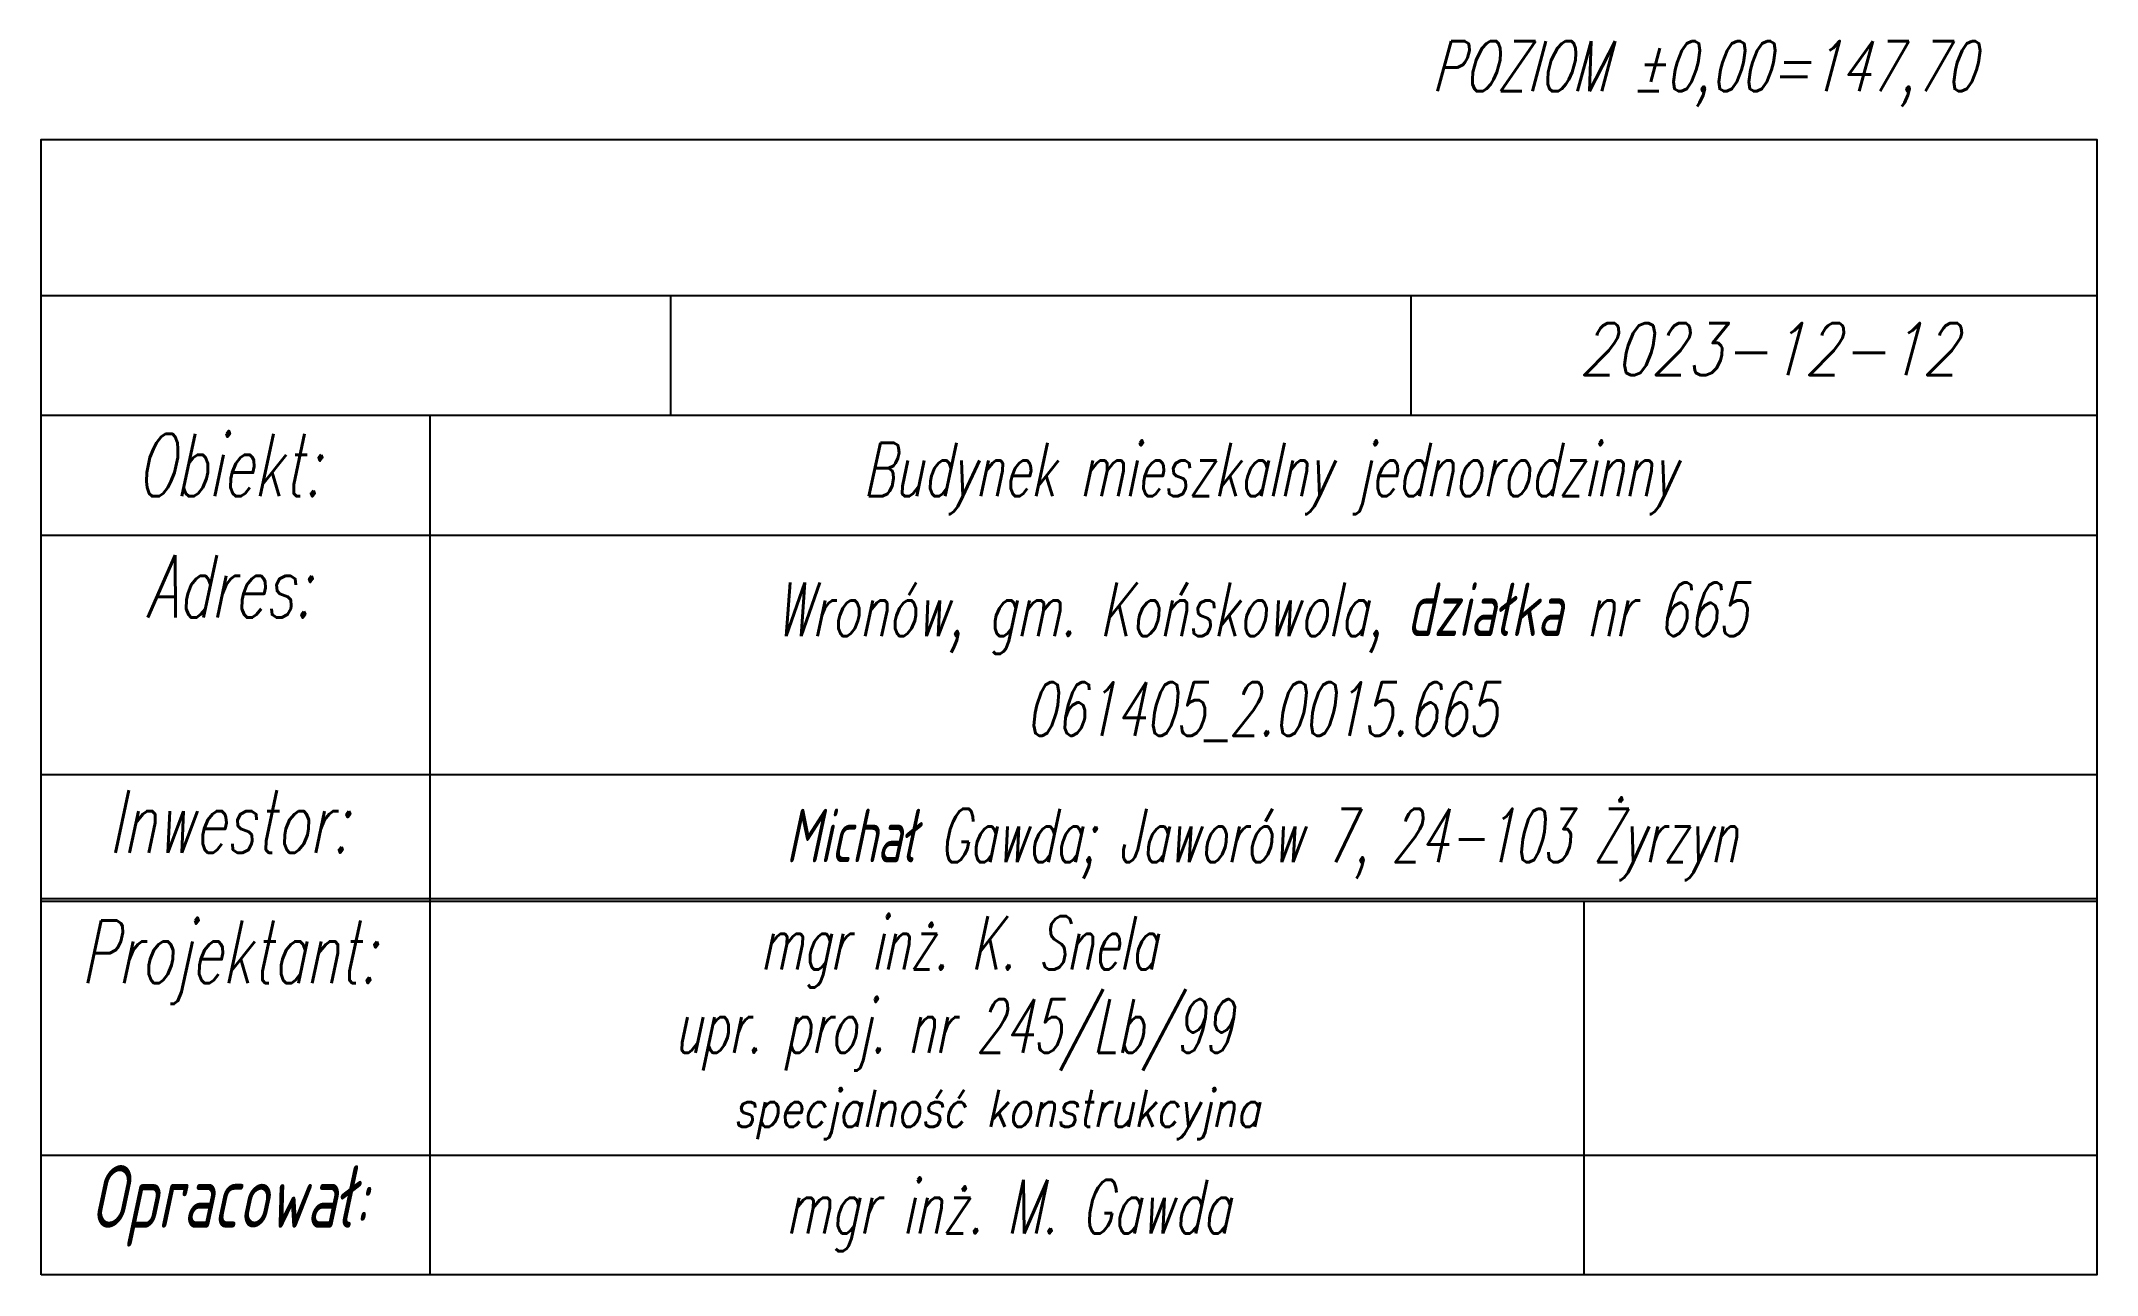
# Model space of a CAD drawing. Header units: millimetres. Extents: x -92.1 to 0, y 0 to 55.3.
import ezdxf
from ezdxf.enums import TextEntityAlignment as Align

# ---------------------------------------------------------------- set-up
doc = ezdxf.new("R2010")
doc.units = ezdxf.units.MM
for name, color, linetype in [('02', 4, 'Continuous'), ('K-TEXT 2.4mm', 71, 'Continuous'), ('K-TEXT 2.8mm', 101, 'Continuous'), ('K-TEXT 2mm', 254, 'Continuous'), ('N-25', 71, 'Continuous')]:
    doc.layers.add(name, color=color, linetype=linetype)
doc.styles.add('ROMANS', font='ROMANS.SHX', dxfattribs={"width": 0.8, "oblique": 15, "height": 10})
doc.styles.add('STYL_ZBROJA', font='romanszb.shx', dxfattribs={"width": 0.65, "oblique": 12})

msp = doc.modelspace()

# ---------------------------------------------------------------- linework, layer by layer
msp.add_lwpolyline([(-92.139, 0), (-92.139, 50.905), (0, 50.905), (0, 0)], close=True)
at = {"layer": 'K-TEXT 2.8mm'}
for p, q in [((-92.139, 43.904), (0, 43.904)), ((-63.936, 43.904), (-63.936, 38.536)), ((-30.744, 43.904), (-30.744, 38.536)), ((-92.139, 38.536), (0, 38.536)), ((-74.72, 38.536), (-74.72, 0))]:
    msp.add_line(p, q, dxfattribs=at)
at = {"layer": 'K-TEXT 2mm'}
for p, q in [((-92.139, 33.168), (0, 33.168)), ((-92.139, 22.433), (0, 22.433)), ((-92.139, 16.868), (0, 16.868)), ((-92.139, 16.76), (0, 16.76)), ((-22.985, 0), (-22.985, 16.76)), ((-92.139, 5.368), (0, 5.368))]:
    msp.add_line(p, q, dxfattribs=at)

# ---------------------------------------------------------------- texts
at = {"layer": '02', "style": 'ROMANS', "oblique": 15, "width": 0.8}
msp.add_text('2023-12-12', height=2.3338, dxfattribs=at).set_placement((-14.725, 40.337), align=Align.CENTER)
at = {"layer": 'K-TEXT 2.4mm', "style": 'STYL_ZBROJA', "oblique": 12}
for s, width, p in [('Budynek mieszkalny jednorodzinny', 0.65, (-37.084, 34.905)), ('Wronów, gm. Końskowola, działka nr 665', 0.65, (-37.44, 28.64)), ('061405_2.0015.665', 0.65, (-37.44, 24.169)), ('Michał Gawda; Jaworów 7, 24-103 Żyrzyn', 0.62, (-37.44, 18.497)), ('mgr inż. M. Gawda', 0.65, (-48.813, 1.859))]:
    msp.add_text(s, height=2.4, dxfattribs=dict(at, width=width)).set_placement(p, align=Align.CENTER)
at = {"layer": 'K-TEXT 2.4mm', "style": 'STYL_ZBROJA', "oblique": 12, "width": 0.62}
for s, p in [('mgr inż. K. Snela', (-59.914, 13.684)), ('upr. proj. nr 245/Lb/99', (-63.76, 9.956))]:
    msp.add_text(s, height=2.4, dxfattribs=at).set_placement(p)
at = {"layer": 'K-TEXT 2.8mm', "style": 'STYL_ZBROJA', "oblique": 12, "width": 0.65}
for s, p in [('Obiekt:', (-83.73, 34.905)), ('Adres:', (-83.73, 29.467)), ('Inwestor:', (-83.73, 18.927)), ('Projektant:', (-83.73, 13.084)), ('Opracował:', (-83.73, 2.114))]:
    msp.add_text(s, height=2.8, dxfattribs=at).set_placement(p, align=Align.CENTER)
at = {"layer": 'K-TEXT 2mm', "style": 'STYL_ZBROJA', "oblique": 12, "width": 0.8}
msp.add_text('specjalność konstrukcyjna', height=1.6668, dxfattribs=at).set_placement((-49.317, 6.635), align=Align.CENTER)
at = {"layer": 'N-25', "ltscale": 10, "style": 'ROMANS', "oblique": 15, "width": 0.7}
msp.add_text('POZIOM %%P0,00=147,70', height=2.25, dxfattribs=at).set_placement((-29.821, 53.063))

doc.saveas('drawing.dxf')
